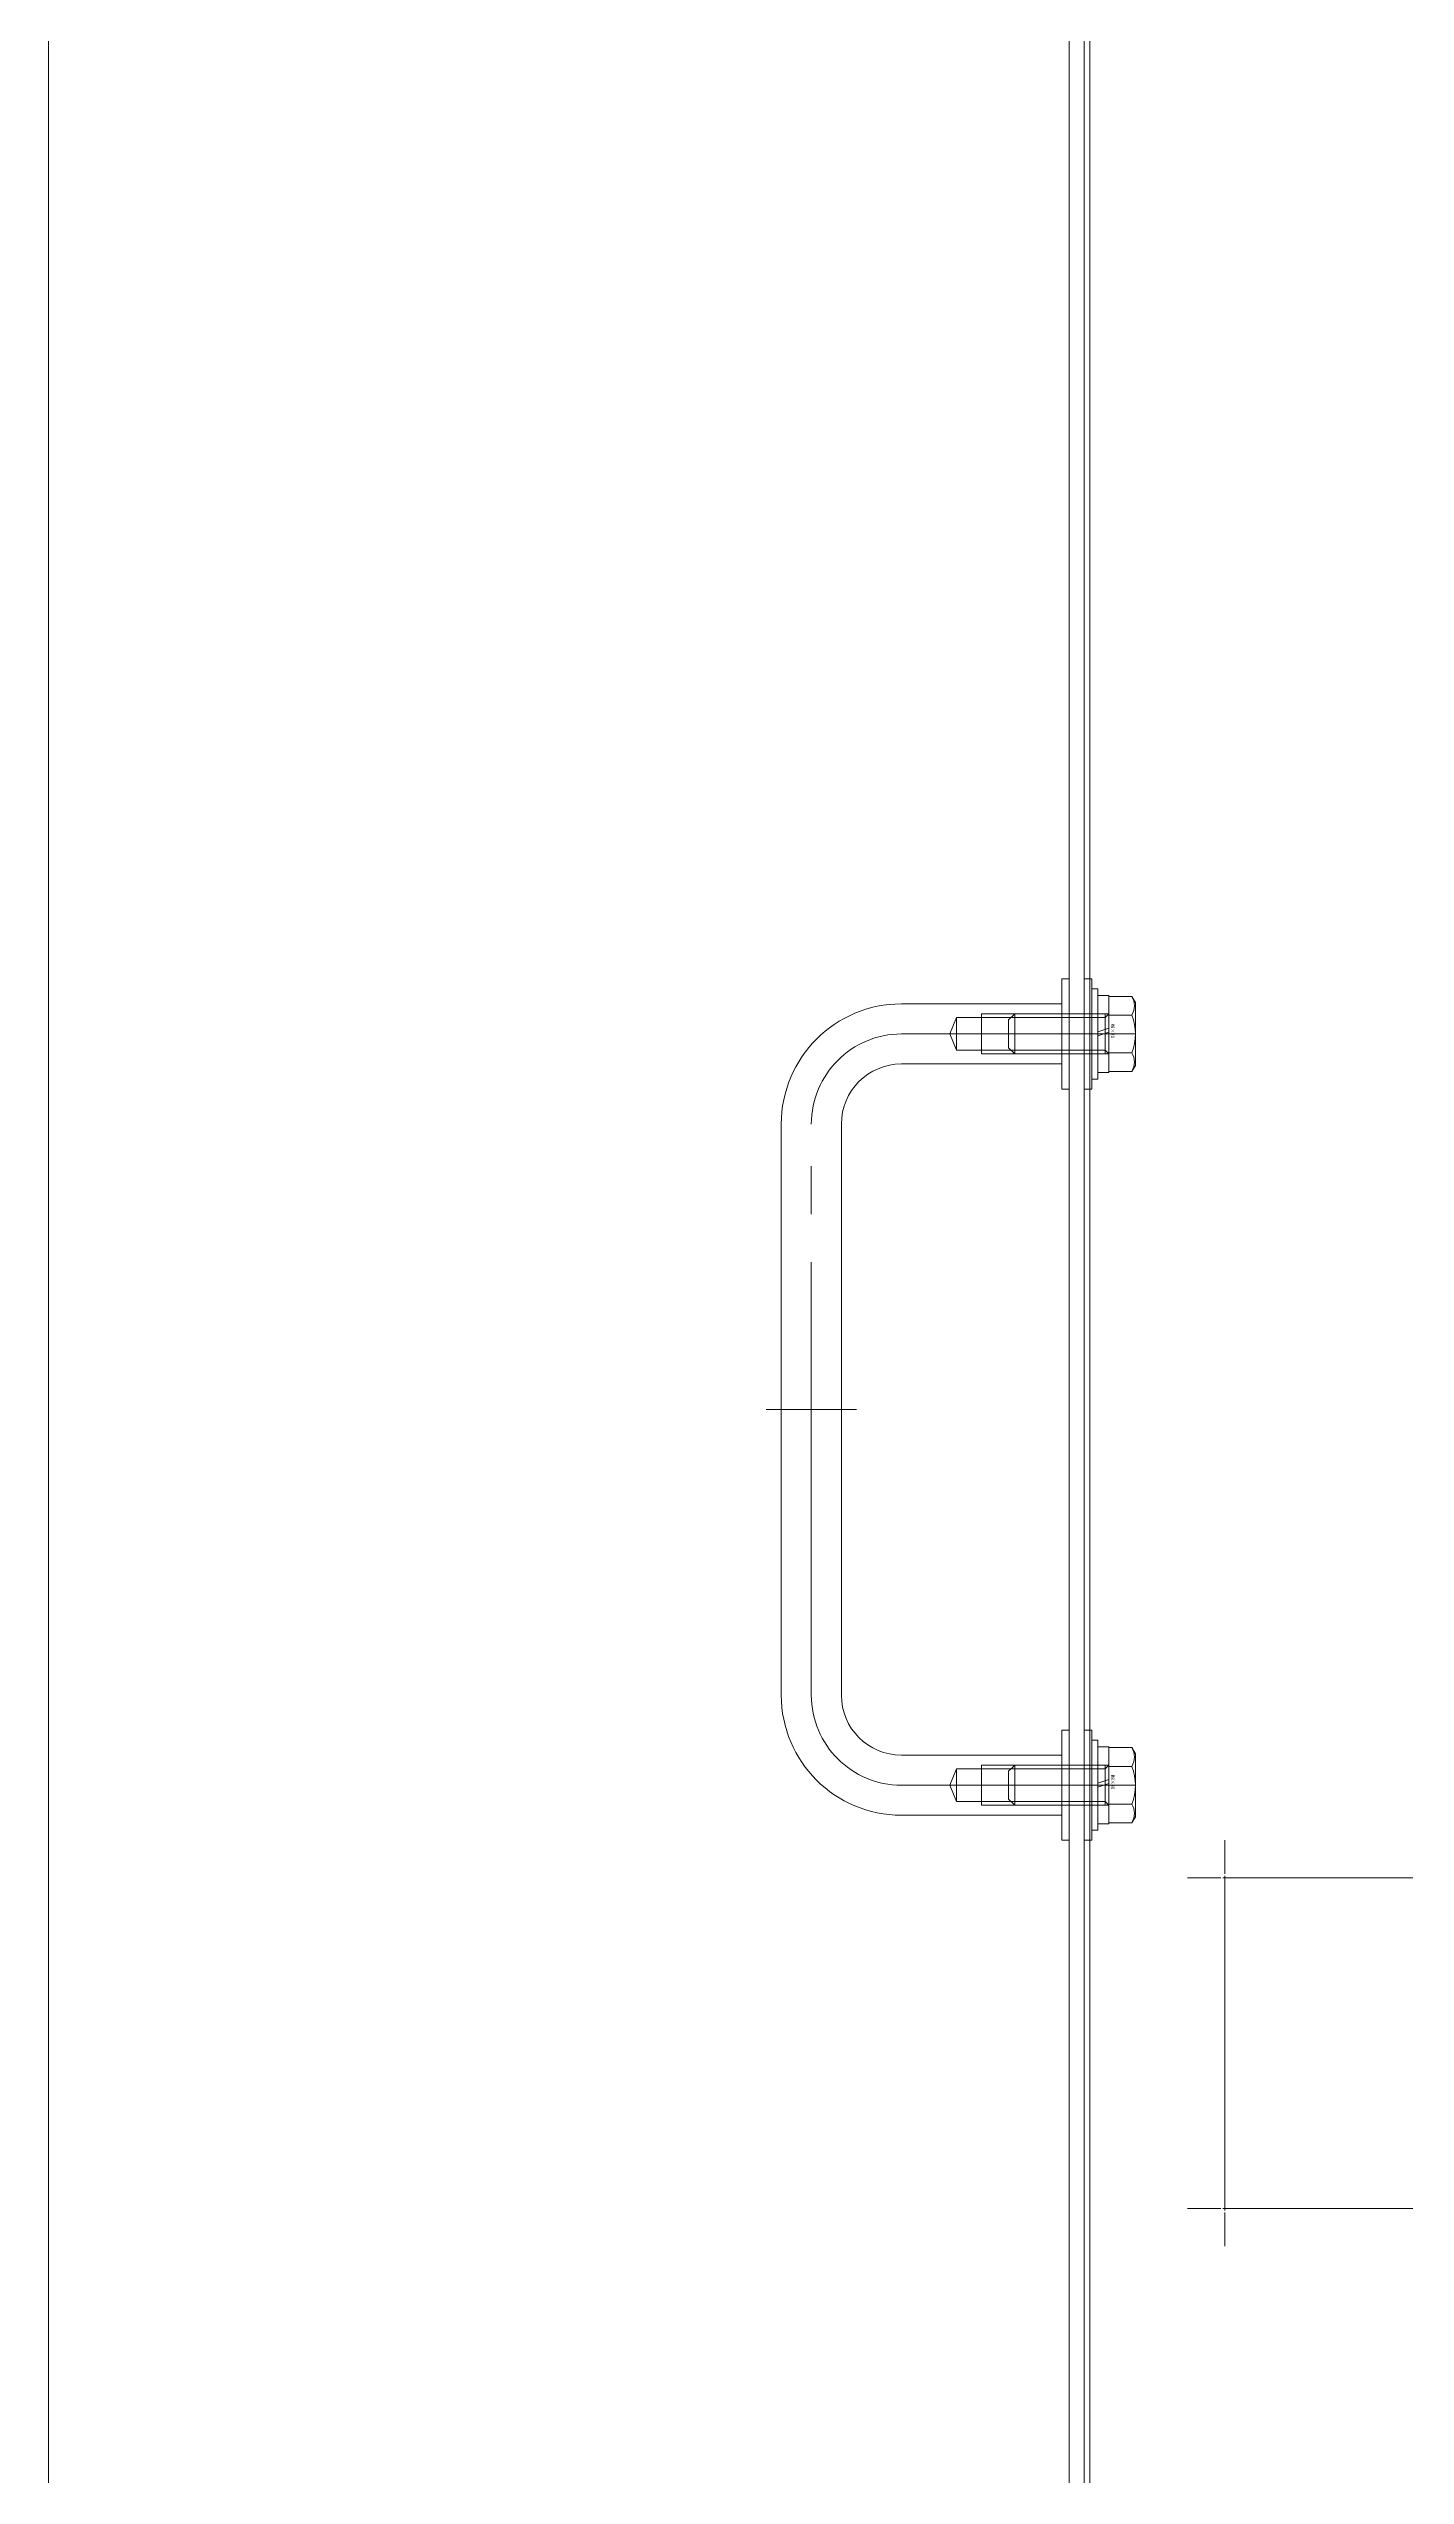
# Model space of a CAD drawing. Units: millimetres at full size. Extents: x -32787 to 32787, y -11878 to 14562.
# Drawn here: x -22821.8 to -22550.9, y 6751.9 to 7236.4 of the extents above; entities that cross this region are included whole.
import ezdxf
from ezdxf.enums import TextEntityAlignment as Align

# ---------------------------------------------------------------- set-up
doc = ezdxf.new("R2010")
doc.units = ezdxf.units.MM
doc.header["$LTSCALE"] = 9.6
doc.linetypes.add('CHAIN2', pattern=[12, 9, -1, 1, -1])
for name, color, linetype, lineweight in [('0-2_0', 2, 'Continuous', 9), ('0-7_01_外形線', 134, 'Continuous', 9), ('0-8_04_中心線', 4, 'CHAIN2', 9), ('0-9_03_かくれ線', 5, 'Continuous', 9), ('0-F_Defpoints', 134, 'Continuous', 9)]:
    doc.layers.add(name, color=color, linetype=linetype, lineweight=lineweight)
doc.styles.add('ＭＳ ゴシック', font='')
doc.styles.get('ＭＳ ゴシック').set_extended_font_data('MS Gothic')

# ---------------------------------------------------------------- blocks, each defined once
blk = doc.blocks.new('U6195')
at = {"layer": '0-8_04_中心線'}
for p, q in [((0, 0.8), (0, 7.5)), ((-7.5, 0), (-0.8, 0)), ((0.8, 0), (7.5, 0)), ((0, -7.5), (0, -0.8))]:
    blk.add_line(p, q, dxfattribs=at)
at = {"layer": '0-8_04_中心線', "linetype": 'Continuous'}
for p, q in [((-0.4, 0), (0.4, 0)), ((0, -0.4), (0, 0.4))]:
    blk.add_line(p, q, dxfattribs=at)
blk = doc.blocks.new('U6188')
at = {"layer": '0-8_04_中心線'}
for p, q in [((0, 0.8), (0, 7.5)), ((-7.5, 0), (-0.8, 0)), ((0.8, 0), (7.5, 0)), ((0, -7.5), (0, -0.8))]:
    blk.add_line(p, q, dxfattribs=at)
at = {"layer": '0-8_04_中心線', "linetype": 'Continuous'}
for p, q in [((-0.4, 0), (0.4, 0)), ((0, -0.4), (0, 0.4))]:
    blk.add_line(p, q, dxfattribs=at)

msp = doc.modelspace()

# ---------------------------------------------------------------- linework, layer by layer
at = {"layer": '0-2_0', "color": 134}
msp.add_lwpolyline([(-22615.013, 6589.696), (-22618.013, 6589.696), (-22618.013, 7327.696), (-22615.013, 7327.696)], close=True, dxfattribs=at)
at = {"layer": '0-7_01_外形線'}
for p, q in [((-22619.513, 7045.696), (-22651.513, 7045.696)), ((-22619.513, 7045.696), (-22619.513, 7033.696)), ((-22619.513, 7033.696), (-22651.513, 7033.696)), ((-22675.513, 6907.696), (-22675.513, 7021.696)), ((-22663.513, 6907.696), (-22663.513, 7021.696)), ((-22619.513, 6895.696), (-22651.513, 6895.696)), ((-22619.513, 6883.696), (-22619.513, 6895.696)), ((-22619.513, 6883.696), (-22651.513, 6883.696))]:
    msp.add_line(p, q, dxfattribs=at)
for points in [[(-22513.928, 7297.826), (-22513.928, 7338.196), (-22613.928, 7338.196), (-22613.928, 7175.196)], [(-22613.928, 7175.196), (-22613.928, 7028.196), (-22613.928, 6404.196)]]:
    msp.add_lwpolyline(points, dxfattribs=at)
for points in [[(-22618.013, 7028.696), (-22618.013, 7050.696), (-22619.513, 7050.696), (-22619.513, 7028.696)], [(-22618.013, 6878.696), (-22618.013, 6900.696), (-22619.513, 6900.696), (-22619.513, 6878.696)]]:
    msp.add_lwpolyline(points, close=True, dxfattribs=at)
for centre, radius, start, end in [((-22651.513, 7021.696), 24, 90, 180), ((-22651.513, 7021.696), 12, 90, 180), ((-22651.513, 6907.696), 24, 180, 270), ((-22651.513, 6907.696), 12, 180, 270)]:
    msp.add_arc(centre, radius, start, end, dxfattribs=at)
at = {"layer": '0-8_04_中心線'}
for p, q in [((-22651.513, 7039.696), (-22616.513, 7039.696)), ((-22604.813, 7039.696), (-22630.113, 7039.696)), ((-22669.513, 6907.696), (-22669.513, 7021.696)), ((-22678.513, 6964.696), (-22660.513, 6964.696)), ((-22616.513, 6889.696), (-22651.513, 6889.696)), ((-22604.813, 6889.696), (-22630.113, 6889.696))]:
    msp.add_line(p, q, dxfattribs=at)
msp.add_lwpolyline([(-22538.928, 6805.196), (-22586.928, 6805.196), (-22586.928, 6871.196), (-22538.928, 6871.196)], close=True, dxfattribs=at)
for centre, start, end in [((-22651.513, 7021.696), 90, 180), ((-22651.513, 6907.696), 180, 270)]:
    msp.add_arc(centre, 18, start, end, dxfattribs=at)
at = {"layer": '0-9_03_かくれ線'}
for p, q in [((-22612.313, 7040.096), (-22612.313, 7047.396)), ((-22610.113, 7047.396), (-22612.313, 7047.396)), ((-22610.113, 7040.824), (-22610.113, 7047.396)), ((-22610.113, 7047.202), (-22610.113, 7032.19)), ((-22610.113, 7047.202), (-22605.509, 7047.202)), ((-22610.113, 7032.19), (-22610.113, 7047.202)), ((-22605.509, 7047.202), (-22604.813, 7045.996)), ((-22604.813, 7033.396), (-22604.813, 7045.996)), ((-22628.913, 7043.696), (-22630.113, 7042.496)), ((-22630.113, 7036.896), (-22630.113, 7042.496)), ((-22610.863, 7042.946), (-22629.663, 7042.946)), ((-22628.913, 7035.696), (-22628.913, 7043.696)), ((-22610.113, 7043.696), (-22628.913, 7043.696)), ((-22612.313, 7040.096), (-22610.113, 7040.824)), ((-22610.863, 7043.696), (-22610.863, 7035.696)), ((-22610.863, 7042.946), (-22610.113, 7043.696)), ((-22610.113, 7043.449), (-22605.509, 7043.449)), ((-22628.913, 7035.696), (-22630.113, 7036.896)), ((-22610.863, 7036.446), (-22629.663, 7036.446)), ((-22610.113, 7035.696), (-22628.913, 7035.696)), ((-22612.313, 7039.296), (-22610.113, 7040.024)), ((-22612.313, 7031.996), (-22612.313, 7039.296)), ((-22610.863, 7036.446), (-22610.113, 7035.696)), ((-22610.113, 7031.996), (-22610.113, 7040.024)), ((-22610.113, 7035.943), (-22605.509, 7035.943)), ((-22612.313, 7031.996), (-22610.113, 7031.996)), ((-22610.113, 7032.19), (-22605.509, 7032.19)), ((-22605.509, 7032.19), (-22604.813, 7033.396)), ((-22612.313, 6890.096), (-22612.313, 6897.396)), ((-22610.113, 6897.396), (-22612.313, 6897.396)), ((-22610.113, 6890.824), (-22610.113, 6897.396)), ((-22610.113, 6897.202), (-22610.113, 6882.19)), ((-22610.113, 6897.202), (-22605.509, 6897.202)), ((-22610.113, 6882.19), (-22610.113, 6897.202)), ((-22605.509, 6897.202), (-22604.813, 6895.996)), ((-22604.813, 6883.396), (-22604.813, 6895.996)), ((-22628.913, 6893.696), (-22630.113, 6892.496)), ((-22630.113, 6886.896), (-22630.113, 6892.496)), ((-22610.863, 6892.946), (-22629.663, 6892.946)), ((-22628.913, 6885.696), (-22628.913, 6893.696)), ((-22610.113, 6893.696), (-22628.913, 6893.696)), ((-22612.313, 6890.096), (-22610.113, 6890.824)), ((-22610.863, 6893.696), (-22610.863, 6885.696)), ((-22610.863, 6892.946), (-22610.113, 6893.696)), ((-22610.113, 6893.449), (-22605.509, 6893.449)), ((-22628.913, 6885.696), (-22630.113, 6886.896)), ((-22610.863, 6886.446), (-22629.663, 6886.446)), ((-22610.113, 6885.696), (-22628.913, 6885.696)), ((-22612.313, 6889.296), (-22610.113, 6890.024)), ((-22612.313, 6881.996), (-22612.313, 6889.296)), ((-22610.863, 6886.446), (-22610.113, 6885.696)), ((-22610.113, 6881.996), (-22610.113, 6890.024)), ((-22610.113, 6885.943), (-22605.509, 6885.943)), ((-22612.313, 6881.996), (-22610.113, 6881.996)), ((-22610.113, 6882.19), (-22605.509, 6882.19)), ((-22605.509, 6882.19), (-22604.813, 6883.396))]:
    msp.add_line(p, q, dxfattribs=at)
for points in [[(-22613.513, 7028.696), (-22613.513, 7050.696), (-22615.013, 7050.696), (-22615.013, 7028.696)], [(-22613.513, 7048.696), (-22613.513, 7030.696), (-22612.313, 7030.696), (-22612.313, 7048.696)], [(-22613.513, 6878.696), (-22613.513, 6900.696), (-22615.013, 6900.696), (-22615.013, 6878.696)], [(-22613.513, 6898.696), (-22613.513, 6880.696), (-22612.313, 6880.696), (-22612.313, 6898.696)]]:
    msp.add_lwpolyline(points, close=True, dxfattribs=at)
for points in [[(-22640.513, 7036.446), (-22641.859, 7039.696), (-22640.513, 7042.946)], [(-22619.513, 7036.446), (-22640.513, 7036.446), (-22640.513, 7042.946), (-22619.513, 7042.946)], [(-22619.513, 7035.696), (-22635.513, 7035.696), (-22635.513, 7043.696), (-22619.513, 7043.696)], [(-22640.513, 6892.946), (-22641.859, 6889.696), (-22640.513, 6886.446)], [(-22619.513, 6892.946), (-22640.513, 6892.946), (-22640.513, 6886.446), (-22619.513, 6886.446)], [(-22619.513, 6893.696), (-22635.513, 6893.696), (-22635.513, 6885.696), (-22619.513, 6885.696)]]:
    msp.add_lwpolyline(points, dxfattribs=at)
for centre, radius, start, end in [((-22608.759, 7045.325), 3.753, 330.00001, 29.99999), ((-22615.278, 7039.696), 10.465, 338.98558, 21.01442), ((-22608.759, 7034.067), 3.753, 330.00001, 29.99999), ((-22608.759, 6895.325), 3.753, 330.00001, 29.99999), ((-22615.278, 6889.696), 10.465, 338.98558, 21.01442), ((-22608.759, 6884.067), 3.753, 330.00001, 29.99999)]:
    msp.add_arc(centre, radius, start, end, dxfattribs=at)
at = {"layer": '0-F_Defpoints'}
msp.add_lwpolyline([(-22821.809, 7744.926), (-19488.461, 7744.926), (-19488.461, 5583.051), (-22821.809, 5583.051)], close=True, dxfattribs=at)

# ---------------------------------------------------------------- block references
at = {"layer": '0-8_04_中心線'}
for name, p in [('U6195', (-22586.928, 6871.196)), ('U6188', (-22586.928, 6805.196))]:
    msp.add_blockref(name, p, dxfattribs=at)

# ---------------------------------------------------------------- texts
at = {"layer": '0-9_03_かくれ線', "style": 'ＭＳ ゴシック', "width": 0.8}
for p in [(-22609.913, 7041.759), (-22609.913, 6891.759)]:
    msp.add_text('M8×20', height=0.7331, rotation=270, dxfattribs=at).set_placement(p, align=Align.BOTTOM_LEFT)

doc.saveas('drawing.dxf')
